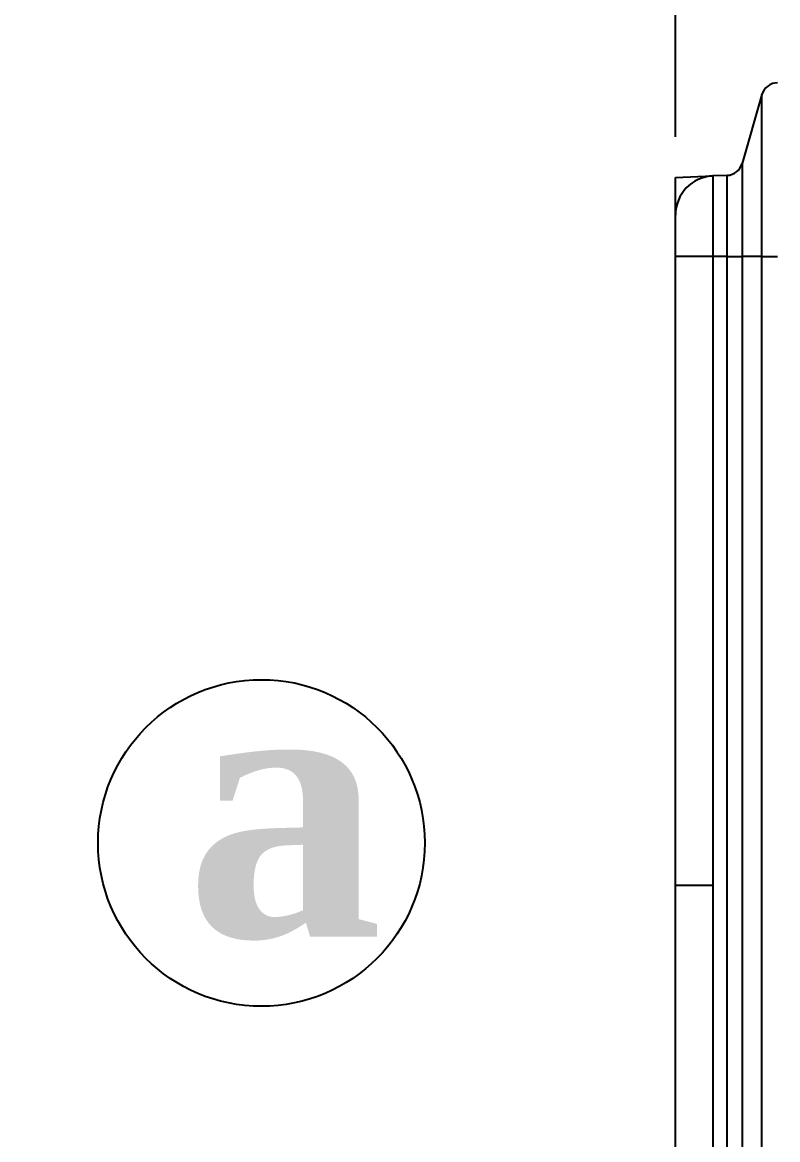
# Model space of a CAD drawing. Extents: x 322 to 1472, y 144 to 807.
# Drawn here: x 406.14 to 429.25, y 559.2 to 593.41 of the extents above; entities that cross this region are included whole.
import ezdxf

# ---------------------------------------------------------------- set-up
doc = ezdxf.new("R2010")
doc.units = 0
doc.header["$LTSCALE"] = 2
doc.layers.get('0').update_dxf_attribs({"linetype": 'CONTINUOUS'})
doc.layers.get('DEFPOINTS').update_dxf_attribs({"linetype": 'CONTINUOUS'})
doc.styles.get("Standard").update_dxf_attribs({"font": 'TIMES.TTF'})
doc.dimstyles.new('ISO-25', dxfattribs={"dimscale": 2, "dimtxt": 4, "dimasz": 2.5, "dimexe": 1.25, "dimexo": 0.625, "dimtad": 0, "dimtxsty": 'STANDARD', "dimcen": 2.5, "dimazin": 3, "dimtfac": 1, "dimtmove": 0, "dimatfit": 3})

# ---------------------------------------------------------------- blocks, each defined once
blk = doc.blocks.new('*D144')
at = {"color": 0}
for p, q in [((426.126, 589.908), (426.126, 610.23)), ((453.126, 589.908), (453.126, 610.23)), ((448.126, 607.73), (431.126, 607.73))]:
    blk.add_line(p, q, dxfattribs=at)
for points in [[(431.126, 608.563), (431.126, 606.896), (426.126, 607.73)], [(448.126, 606.896), (448.126, 608.563), (453.126, 607.73)]]:
    blk.add_solid(points, dxfattribs=at)
at = {"layer": 'DEFPOINTS', "color": 0}
for p in [(426.126, 607.73), (426.126, 588.658), (453.126, 588.658)]:
    blk.add_point(p, dxfattribs=at)
at = {"color": 0, "insert": (439.626, 614.157), "char_height": 8, "attachment_point": 5}
blk.add_mtext('27mm [1.06"]', dxfattribs=at)

msp = doc.modelspace()

# ---------------------------------------------------------------- linework, layer by layer
at = {"color": 7, "linetype": 'CONTINUOUS'}
for p, q in [((428.772, 591.199), (428.167, 589.089)), ((428.772, 586.243), (428.772, 591.199)), ((428.167, 589.089), (428.167, 586.243)), ((426.126, 588.658), (427.274, 588.709)), ((426.126, 586.243), (426.126, 588.658)), ((427.708, 588.727), (427.274, 588.709)), ((427.274, 588.709), (427.274, 586.243)), ((427.708, 586.243), (427.708, 588.727)), ((426.126, 586.243), (426.126, 587.51)), ((426.126, 566.978), (426.126, 586.243)), ((427.274, 586.243), (426.126, 586.243)), ((427.274, 586.243), (427.274, 566.978)), ((427.708, 586.243), (427.274, 586.243)), ((427.708, 586.243), (428.167, 586.243)), ((427.708, 490.243), (427.708, 586.243)), ((428.167, 586.243), (428.167, 490.243)), ((428.772, 586.243), (428.167, 586.243)), ((428.772, 490.243), (428.772, 586.243)), ((428.772, 586.243), (429.253, 586.243)), ((427.274, 566.978), (426.126, 566.978)), ((426.126, 554.993), (426.126, 566.978)), ((427.274, 566.978), (427.274, 555.128))]:
    msp.add_line(p, q, dxfattribs=at)
msp.add_circle((413.458, 568.283), 5)
for centre, radius, start, end in [((429.253, 591.061), 0.5, 90, 164), ((427.687, 589.227), 0.5, 272.5, 344), ((427.326, 587.51), 1.2, 92.5, 180)]:
    msp.add_arc(centre, radius, start, end, dxfattribs=at)

# ---------------------------------------------------------------- texts
at = {"insert": (411.131, 573.412), "char_height": 8, "width": 23.02509, "attachment_point": 1}
msp.add_mtext('{\\fTimes New Roman|b1|i0|c238|p18;a}', dxfattribs=at)

# ---------------------------------------------------------------- dimensions: what is measured, and where the dimension line sits
dim = msp.add_linear_dim(base=(426.126, 607.73), p1=(453.126, 588.658), p2=(426.126, 588.658), dimstyle='ISO-25', override={"dimtad": 1, "dimpost": 'mm'})
dim.commit()
dim.dimension.update_dxf_attribs({"geometry": '*D144', "text_midpoint": (439.626, 607.73), "dimtype": 160})

doc.saveas('drawing.dxf')
